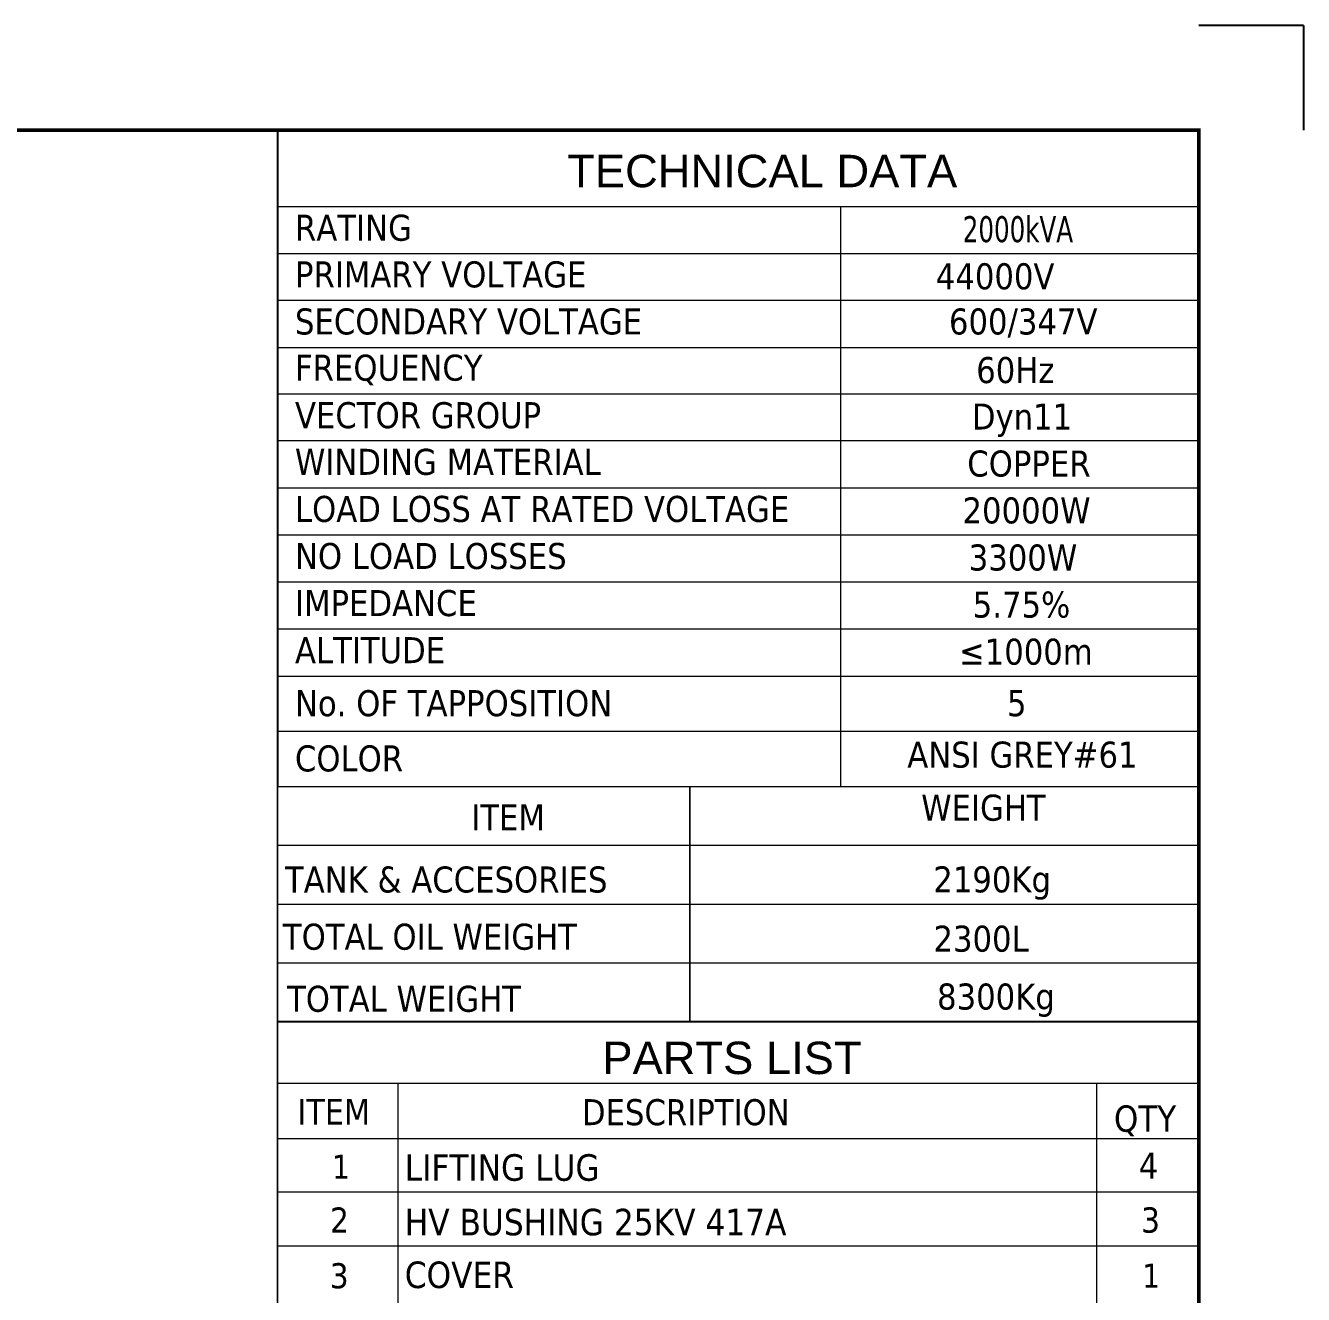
# Model space of a CAD drawing. Header units: millimetres. Extents: x 198976 to 421125, y -418833 to -203687.
# Drawn here: x 206989 to 210279, y -206952 to -203687 of the extents above; entities that cross this region are included whole.
import ezdxf

# ---------------------------------------------------------------- set-up
doc = ezdxf.new("R2010")
doc.units = ezdxf.units.MM
doc.header["$LTSCALE"] = 13
doc.layers.add('1', color=4, linetype='Continuous')
doc.layers.add('6文字层', color=3, linetype='Continuous')
doc.layers.add('paper', color=254, linetype='Continuous', plot=False)
doc.layers.add('铁心', color=3, linetype='Continuous', lineweight=0)
doc.styles.add('PDF Arial', font='arial.ttf')
doc.styles.add('Tahoma$001', font='tahoma.ttf', dxfattribs={"height": 2.159784})

msp = doc.modelspace()

# ---------------------------------------------------------------- linework, layer by layer
at = {"layer": '1', "const_width": 9.42}
msp.add_lwpolyline([(199676.1, -211383.37), (210009.54, -211383.37), (210009.54, -203956.21), (199676.1, -203956.21), (199676.1, -211383.37)], dxfattribs=at)
at = {"layer": '6文字层'}
for points in [[(207638.01, -203956.21), (210009.54, -203956.21)], [(207638.01, -203956.21), (207638.01, -205645.28)], [(210009.54, -203956.21), (210009.54, -205360.96)], [(207638.01, -206249.99), (210009.54, -206249.99)]]:
    msp.add_lwpolyline(points, dxfattribs=at)
at = {"layer": 'paper'}
for q in [(210009.54, -203687.11), (210278.64, -203956.21)]:
    msp.add_line((210278.64, -203687.11), q, dxfattribs=at)
at = {"layer": '铁心'}
for p, q in [((207638.01, -205645.28), (207638.01, -205877.46)), ((207638.01, -205877.46), (207638.01, -205645.28)), ((207638.01, -205645.28), (210009.54, -205645.28)), ((208699.3, -205645.28), (208699.3, -205877.46)), ((208699.3, -205877.46), (208699.3, -205645.28)), ((210009.54, -205645.28), (210009.54, -206249.99)), ((207638.01, -205796.46), (210009.54, -205796.46)), ((207638.01, -206091.78), (207638.01, -205877.46)), ((207638.01, -205877.46), (207638.01, -206091.78)), ((208699.3, -206091.78), (208699.3, -205877.46)), ((208699.3, -205877.46), (208699.3, -206091.78)), ((207638.01, -205947.63), (210009.54, -205947.63)), ((207638.01, -206249.99), (207638.01, -206091.78)), ((207638.01, -206091.78), (207638.01, -206249.99)), ((207638.01, -206098.81), (210009.54, -206098.81)), ((208699.3, -206249.99), (208699.3, -206091.78)), ((208699.3, -206091.78), (208699.3, -206249.99)), ((207871.16, -206249.99), (210009.54, -206249.99))]:
    msp.add_line(p, q, dxfattribs=at)
for points in [[(207638.01, -204152.81), (210009.54, -204152.81)], [(209087.08, -204152.81), (209087.08, -205645.28)], [(207638.01, -204273.97), (210009.54, -204273.97)], [(207638.01, -204393.98), (210009.54, -204393.98)], [(207638.01, -204515.14), (210009.54, -204515.14)], [(207638.01, -204635.16), (210009.54, -204635.16)], [(207638.01, -204755.17), (210009.54, -204755.17)], [(207638.01, -204876.33), (210009.54, -204876.33)], [(207638.01, -204997.49), (210009.54, -204997.49)], [(207638.01, -205118.64), (210009.54, -205118.64)], [(207638.01, -205239.8), (210009.54, -205239.8)], [(207638.01, -205360.96), (210009.54, -205360.96)], [(207638.01, -205360.96), (210009.54, -205360.96)], [(210009.54, -205360.96), (210009.54, -205643.94)], [(207638.01, -205503.12), (210009.54, -205503.12)], [(207638.01, -209478.59), (207638.01, -206212.16)], [(207638.01, -206249.99), (207638.01, -206446.58), (207638.01, -206446.58)], [(207638.01, -206249.99), (210009.54, -206249.99)], [(207638.01, -206408.76), (210009.54, -206408.76), (210009.54, -206550.74)], [(207638.01, -206408.76), (207638.01, -206550.74), (210009.54, -206550.74)], [(207947.94, -206408.76), (207947.94, -206550.74), (207947.94, -206550.74)], [(209746.36, -206408.76), (209746.36, -206550.74), (209746.36, -206550.74)], [(207638.01, -207803.72), (210009.54, -207803.72), (210009.54, -206550.74)], [(207638.01, -206550.74), (207638.01, -207803.72)], [(207947.94, -206550.74), (207947.94, -207803.72)], [(209746.36, -206550.74), (209746.36, -207803.72)], [(210009.54, -206689.25), (207638.01, -206689.25), (207638.01, -206689.25)], [(210009.54, -206828.34), (207638.01, -206828.34), (207638.01, -206828.34)]]:
    msp.add_lwpolyline(points, dxfattribs=at)

# ---------------------------------------------------------------- texts
for s, height, style, p in [('TECHNICAL DATA', 83.4498, 'PDF Arial', (208383.57, -204103.14)), ('RATING', 66.984, 'Tahoma$001', (207682.87, -204240.82)), ('PRIMARY VOLTAGE', 66.9836, 'Tahoma$001', (207682.87, -204360.84)), ('44000V', 66.984, 'Tahoma$001', (209332.37, -204365.72)), ('SECONDARY VOLTAGE', 66.9836, 'Tahoma$001', (207682.87, -204481.99)), ('600/347V', 66.984, 'Tahoma$001', (209366.15, -204481.99)), ('FREQUENCY', 66.984, 'Tahoma$001', (207682.87, -204600.87)), ('60Hz', 66.984, 'Tahoma$001', (209436.36, -204607.02)), ('VECTOR GROUP', 66.9836, 'Tahoma$001', (207682.87, -204723.17)), ('Dyn11', 66.984, 'Tahoma$001', (209425.11, -204726.7)), ('WINDING MATERIAL', 66.9836, 'Tahoma$001', (207682.87, -204843.18)), ('LOAD LOSS AT RATED VOLTAGE', 66.9836, 'Tahoma$001', (207682.87, -204964.34)), ('20000W', 66.984, 'Tahoma$001', (209401.06, -204968.21)), ('NO LOAD LOSSES', 66.9836, 'Tahoma$001', (207682.87, -205085.5)), ('3300W', 66.984, 'Tahoma$001', (209417.07, -205089.37)), ('IMPEDANCE', 66.984, 'Tahoma$001', (207682.87, -205206.66)), ('5.75%%%', 66.984, 'Tahoma$001', (209427.38, -205210.52)), ('ALTITUDE', 66.984, 'Tahoma$001', (207682.87, -205327.81)), ('≤1000m', 66.984, 'Tahoma$001', (209392.05, -205331.68)), ('No. OF TAPPOSITION', 66.9836, 'Tahoma$001', (207682.77, -205464.23)), ('5', 66.98, 'Tahoma$001', (209515.36, -205464.23)), ('COLOR', 66.984, 'Tahoma$001', (207682.77, -205606.39)), ('ITEM', 66.984, 'Tahoma$001', (208136.6, -205757.91)), ('TANK & ACCESORIES', 66.9836, 'Tahoma$001', (207657.11, -205917.98)), ('2190Kg', 66.984, 'Tahoma$001', (209325.82, -205917.61)), ('TOTAL OIL WEIGHT', 66.9836, 'Tahoma$001', (207651.79, -206065.12)), ('2300L', 66.984, 'Tahoma$001', (209326.26, -206070.19)), ('TOTAL WEIGHT', 66.9836, 'Tahoma$001', (207662.42, -206224.89)), ('8300Kg', 66.984, 'Tahoma$001', (209335.58, -206219.11)), ('PARTS LIST', 83.45, 'PDF Arial', (208474.04, -206385.15)), ('ITEM', 65.929, 'Tahoma$001', (207689.38, -206514.95)), ('DESCRIPTION', 66.9836, 'Tahoma$001', (208421.42, -206516.68)), ('QTY', 67.672, 'Tahoma$001', (209790.8, -206533.42)), ('1', 61.4, 'Tahoma$001', (207778.26, -206654.04)), ('LIFTING LUG', 68.1713, 'Tahoma$001', (207965.39, -206659.61)), ('4', 66.71, 'Tahoma$001', (209854.86, -206654.04)), ('2', 64.75, 'Tahoma$001', (207773.06, -206793.14)), ('HV BUSHING 25KV 417A ', 68.1713, 'Tahoma$001', (207965.39, -206799.99)), ('3', 64.99, 'Tahoma$001', (209860.63, -206793.14)), ('3', 64.44, 'Tahoma$001', (207772.49, -206936.27)), ('COVER', 68.18, 'Tahoma$001', (207965.39, -206935.69)), ('1', 61.4, 'Tahoma$001', (209863.52, -206934.54))]:
    msp.add_text(s, height=height, dxfattribs=dict(at, style=style)).set_placement(p)
at = {"layer": '铁心', "style": 'Tahoma$001', "width": 0.8}
msp.add_text('2000kVA', height=66.984, dxfattribs=at).set_placement((209401.7, -204244.48))
at = {"layer": '铁心', "color": 3, "true_color": 0x00ff00, "style": 'Tahoma$001'}
for s, height, p in [('COPPER', 66.984, (209413.34, -204847.61)), ('ANSI GREY#61 ', 66.9836, (209258.83, -205596.62))]:
    msp.add_text(s, height=height, dxfattribs=at).set_placement(p)
at = {"layer": '铁心', "insert": (209294.83, -205666.15), "char_height": 66.984, "width": 807.5486, "attachment_point": 1, "style": 'Tahoma$001'}
msp.add_mtext('WEIGHT', dxfattribs=at)

doc.saveas('drawing.dxf')
